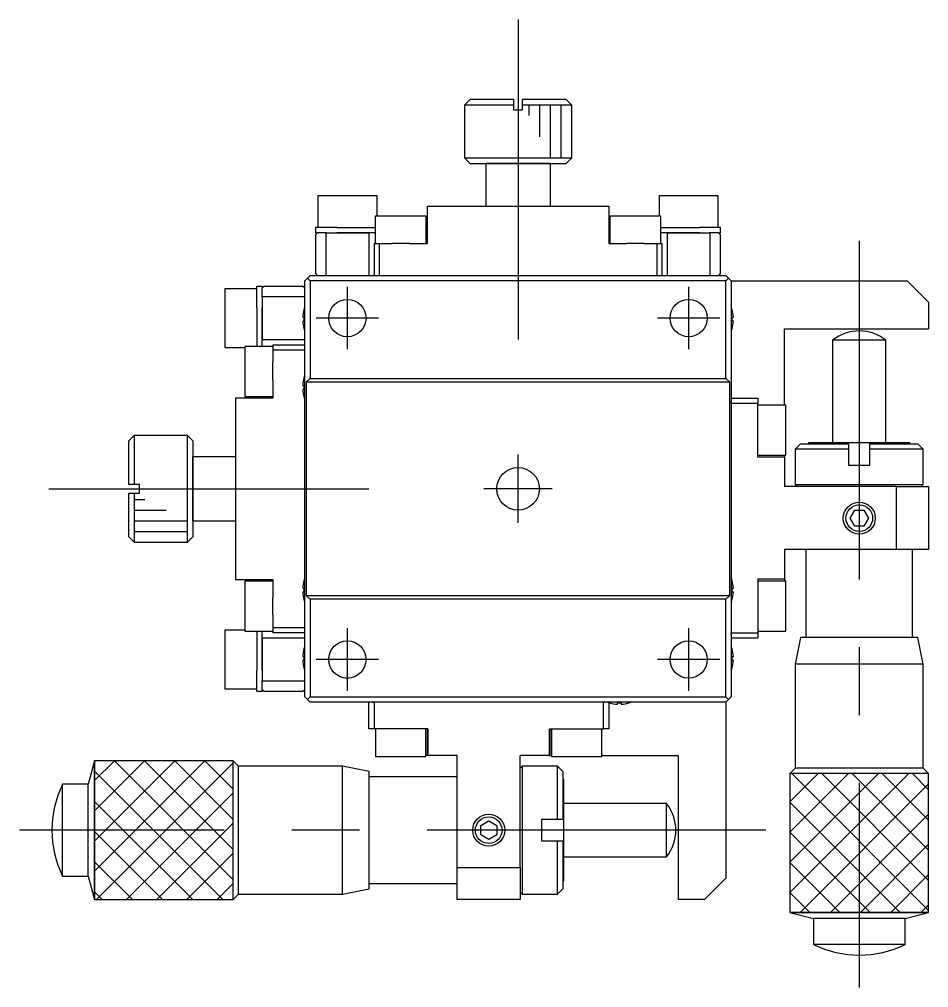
# Model space of a CAD drawing. Extents: x 10 to 351, y 10 to 245.
# Drawn here: x 265.3 to 350.5, y 106.5 to 197.3 of the extents above; entities that cross this region are included whole.
import ezdxf

# ---------------------------------------------------------------- set-up
doc = ezdxf.new("R2010")
doc.units = 0
doc.linetypes.add('CENTER', pattern=[50.8, 31.75, -6.35, 6.35, -6.35])
doc.layers.get('0').update_dxf_attribs({"linetype": 'CONTINUOUS'})
doc.layers.add('CENTER', color=1, linetype='CENTER')

msp = doc.modelspace()

# ---------------------------------------------------------------- linework, layer by layer
at = {"color": 7, "linetype": 'CONTINUOUS'}
for p, q in [((307.045, 189.294), (307.545, 189.794)), ((311.645, 189.794), (307.545, 189.794)), ((311.645, 189.294), (311.645, 189.794)), ((316.545, 189.794), (312.445, 189.794)), ((312.445, 189.794), (312.445, 189.294)), ((316.545, 189.794), (317.045, 189.294)), ((307.045, 189.294), (311.645, 189.294)), ((307.045, 184.294), (307.045, 189.294)), ((311.645, 188.794), (311.645, 189.294)), ((312.445, 188.794), (311.645, 188.794)), ((312.445, 189.294), (317.045, 189.294)), ((312.445, 189.294), (312.445, 188.794)), ((317.045, 189.294), (317.045, 184.294)), ((312.045, 184.294), (307.045, 184.294)), ((307.545, 183.794), (307.045, 184.294)), ((317.045, 184.294), (312.045, 184.294)), ((317.045, 184.294), (316.545, 183.794)), ((307.545, 183.794), (312.045, 183.794)), ((307.545, 183.794), (309.045, 183.794)), ((309.045, 183.794), (315.045, 183.794)), ((312.045, 183.794), (309.045, 183.794)), ((309.045, 179.794), (309.045, 183.794)), ((312.045, 183.794), (316.545, 183.794)), ((315.045, 183.794), (312.045, 183.794)), ((315.045, 183.794), (316.545, 183.794)), ((315.045, 183.794), (315.045, 179.794)), ((293.295, 180.794), (296.045, 180.794)), ((293.295, 177.794), (293.295, 180.794)), ((296.045, 180.794), (298.795, 180.794)), ((298.795, 180.794), (298.795, 178.894)), ((325.295, 180.794), (328.045, 180.794)), ((325.295, 178.894), (325.295, 180.794)), ((328.045, 180.794), (330.795, 180.794)), ((330.795, 180.794), (330.795, 177.794)), ((303.545, 179.794), (310.795, 179.794)), ((303.545, 176.294), (303.545, 179.794)), ((310.795, 179.794), (313.295, 179.794)), ((313.295, 179.794), (320.545, 179.794)), ((320.545, 179.794), (320.545, 176.294)), ((298.695, 178.894), (301.045, 178.894)), ((298.695, 176.294), (298.695, 178.894)), ((301.045, 178.894), (303.395, 178.894)), ((303.395, 178.894), (303.395, 176.294)), ((320.695, 178.894), (323.045, 178.894)), ((320.695, 176.294), (320.695, 178.894)), ((323.045, 178.894), (325.395, 178.894)), ((325.395, 178.894), (325.395, 176.294)), ((293.045, 177.794), (293.045, 177.294)), ((295.045, 177.794), (293.045, 177.794)), ((293.045, 177.094), (293.245, 177.294)), ((293.045, 177.294), (293.245, 177.294)), ((293.045, 177.094), (293.045, 173.494)), ((294.045, 177.294), (293.245, 177.294)), ((294.045, 173.294), (294.045, 177.294)), ((294.045, 177.294), (295.045, 177.294)), ((294.045, 177.294), (295.045, 177.294)), ((295.045, 177.794), (298.695, 177.794)), ((295.045, 177.294), (298.045, 177.294)), ((298.045, 177.294), (295.045, 177.294)), ((298.045, 177.294), (298.045, 173.294)), ((298.695, 177.294), (298.045, 177.294)), ((303.395, 177.794), (303.545, 177.794)), ((303.545, 177.294), (303.395, 177.294)), ((320.545, 177.794), (320.695, 177.794)), ((320.695, 177.294), (320.545, 177.294)), ((325.395, 177.794), (329.045, 177.794)), ((326.045, 177.294), (325.395, 177.294)), ((326.045, 173.294), (326.045, 177.294)), ((326.045, 177.294), (329.045, 177.294)), ((329.045, 177.294), (326.045, 177.294)), ((331.045, 177.794), (329.045, 177.794)), ((329.045, 177.294), (330.045, 177.294)), ((329.045, 177.294), (330.045, 177.294)), ((330.045, 177.294), (330.045, 173.294)), ((330.845, 177.294), (330.045, 177.294)), ((330.845, 177.294), (331.045, 177.094)), ((330.845, 177.294), (331.045, 177.294)), ((331.045, 177.294), (331.045, 177.794)), ((331.045, 173.494), (331.045, 177.094)), ((298.545, 176.294), (298.545, 173.294)), ((298.545, 176.294), (299.045, 176.294)), ((299.045, 176.294), (300.219, 176.294)), ((299.045, 173.294), (299.045, 176.294)), ((301.045, 176.294), (300.219, 176.294)), ((301.871, 176.294), (301.045, 176.294)), ((301.871, 176.294), (303.545, 176.294)), ((320.545, 176.294), (322.219, 176.294)), ((323.045, 176.294), (322.219, 176.294)), ((323.871, 176.294), (323.045, 176.294)), ((323.871, 176.294), (325.045, 176.294)), ((325.045, 176.294), (325.045, 173.294)), ((325.045, 176.294), (325.545, 176.294)), ((325.545, 173.294), (325.545, 176.294)), ((293.245, 173.294), (293.045, 173.494)), ((331.045, 173.494), (330.845, 173.294)), ((292.295, 173.044), (292.045, 172.794)), ((292.045, 133.794), (292.045, 172.794)), ((292.545, 173.294), (292.295, 173.044)), ((292.545, 172.794), (292.295, 173.044)), ((292.545, 173.294), (331.545, 173.294)), ((292.545, 172.794), (292.545, 163.644)), ((331.545, 172.794), (292.545, 172.794)), ((331.795, 173.044), (331.545, 173.294)), ((331.545, 172.794), (331.795, 173.044)), ((331.545, 163.644), (331.545, 172.794)), ((332.045, 172.794), (331.795, 173.044)), ((332.045, 172.794), (348.545, 172.794)), ((332.045, 172.794), (332.045, 161.444)), ((350.545, 170.794), (348.545, 172.794)), ((284.545, 172.044), (284.545, 169.294)), ((287.545, 172.044), (284.545, 172.044)), ((287.545, 172.294), (288.045, 172.294)), ((287.545, 170.294), (287.545, 172.294)), ((288.245, 172.294), (288.045, 172.094)), ((288.045, 172.294), (288.045, 172.094)), ((288.045, 171.294), (288.045, 172.094)), ((288.245, 172.294), (291.845, 172.294)), ((292.045, 172.094), (291.845, 172.294)), ((292.045, 171.294), (288.045, 171.294)), ((288.045, 171.294), (288.045, 170.294)), ((288.045, 171.294), (288.045, 170.294)), ((350.545, 170.794), (350.545, 168.294)), ((287.545, 170.294), (287.545, 166.644)), ((288.045, 170.294), (288.045, 167.294)), ((288.045, 167.294), (288.045, 170.294)), ((291.971, 170.082), (291.976, 170.08)), ((332.115, 170.08), (332.119, 170.082)), ((284.545, 169.294), (284.545, 166.544)), ((291.855, 169.374), (291.976, 169.374)), ((291.976, 169.014), (291.855, 169.014)), ((291.976, 169.374), (291.976, 169.014)), ((332.115, 169.374), (332.235, 169.374)), ((332.115, 169.014), (332.115, 169.374)), ((332.235, 169.014), (332.115, 169.014)), ((291.976, 168.307), (291.971, 168.305)), ((332.119, 168.305), (332.115, 168.307)), ((337.045, 168.294), (350.545, 168.294)), ((337.045, 161.144), (337.045, 168.294)), ((288.045, 167.294), (292.045, 167.294)), ((288.045, 166.644), (288.045, 167.294)), ((344.045, 167.216), (341.545, 167.216)), ((341.545, 167.216), (341.545, 157.594)), ((346.545, 167.216), (344.045, 167.216)), ((346.545, 157.594), (346.545, 167.216)), ((284.545, 166.544), (286.445, 166.544)), ((286.445, 166.644), (286.445, 164.294)), ((289.045, 166.644), (286.445, 166.644)), ((289.045, 166.794), (292.045, 166.794)), ((289.045, 166.794), (289.045, 166.294)), ((289.045, 166.294), (289.045, 165.12)), ((292.045, 166.294), (289.045, 166.294)), ((286.445, 164.294), (286.445, 161.944)), ((289.045, 164.294), (289.045, 165.12)), ((289.045, 163.467), (289.045, 164.294)), ((289.045, 163.467), (289.045, 161.794)), ((291.971, 163.682), (291.976, 163.68)), ((292.195, 163.294), (292.545, 163.644)), ((292.545, 163.644), (331.545, 163.644)), ((331.545, 163.644), (331.895, 163.294)), ((291.855, 162.974), (291.976, 162.974)), ((291.976, 162.614), (291.855, 162.614)), ((291.976, 162.974), (291.976, 162.614)), ((292.195, 163.294), (292.195, 143.294)), ((331.895, 163.294), (292.195, 163.294)), ((331.895, 143.294), (331.895, 163.294)), ((285.545, 161.794), (285.545, 154.544)), ((289.045, 161.794), (285.545, 161.794)), ((286.445, 161.944), (289.045, 161.944)), ((287.545, 161.944), (287.545, 161.794)), ((288.045, 161.794), (288.045, 161.944)), ((291.976, 161.907), (291.971, 161.905)), ((332.045, 161.794), (334.545, 161.794)), ((334.545, 161.794), (334.545, 161.294)), ((332.045, 161.294), (332.045, 161.444)), ((334.545, 161.294), (332.045, 161.294)), ((332.045, 161.294), (332.045, 139.794)), ((334.545, 156.246), (334.545, 161.294)), ((337.145, 161.144), (334.545, 161.144)), ((337.145, 156.444), (337.145, 161.144)), ((276.045, 158.294), (275.545, 157.794)), ((276.045, 158.294), (276.045, 153.694)), ((281.045, 158.294), (276.045, 158.294)), ((281.045, 153.294), (281.045, 158.294)), ((281.545, 157.794), (281.045, 158.294)), ((275.545, 153.694), (275.545, 157.794)), ((281.545, 157.794), (281.545, 153.294)), ((281.545, 157.794), (281.545, 156.294)), ((338.545, 157.494), (338.045, 156.994)), ((338.545, 157.494), (343.045, 157.494)), ((348.795, 157.594), (339.295, 157.594)), ((339.295, 157.594), (339.295, 157.494)), ((343.045, 157.494), (343.045, 156.994)), ((345.045, 156.994), (345.045, 157.494)), ((345.045, 157.494), (349.545, 157.494)), ((348.795, 157.494), (348.795, 157.594)), ((350.045, 156.994), (349.545, 157.494)), ((281.545, 156.294), (281.545, 150.294)), ((281.545, 153.294), (281.545, 156.294)), ((285.545, 156.294), (281.545, 156.294)), ((334.545, 156.444), (337.145, 156.444)), ((334.545, 156.275), (337.045, 156.275)), ((337.045, 156.246), (334.545, 156.246)), ((337.045, 156.275), (337.045, 156.444)), ((337.045, 156.275), (337.045, 156.246)), ((337.045, 156.246), (337.045, 153.494)), ((343.045, 156.994), (338.045, 156.994)), ((338.045, 156.994), (338.045, 153.694)), ((343.045, 156.994), (343.045, 155.494)), ((350.045, 156.994), (345.045, 156.994)), ((345.045, 155.494), (345.045, 156.994)), ((350.045, 153.694), (350.045, 156.994)), ((343.045, 155.494), (345.045, 155.494)), ((285.545, 154.544), (285.545, 152.044)), ((276.045, 153.694), (275.545, 153.694)), ((276.545, 153.694), (276.045, 153.694)), ((276.545, 152.894), (276.545, 153.694)), ((347.545, 153.494), (337.045, 153.494)), ((338.045, 153.694), (350.045, 153.694)), ((338.045, 153.694), (338.245, 153.494)), ((347.545, 147.594), (347.545, 153.494)), ((347.545, 153.494), (350.545, 153.494)), ((349.845, 153.494), (350.045, 153.694)), ((350.545, 153.494), (350.545, 147.594)), ((275.545, 148.794), (275.545, 152.894)), ((275.545, 152.894), (276.045, 152.894)), ((276.045, 152.894), (276.045, 148.294)), ((276.045, 152.894), (276.545, 152.894)), ((281.045, 148.294), (281.045, 153.294)), ((281.545, 153.294), (281.545, 148.794)), ((281.545, 150.294), (281.545, 153.294)), ((285.545, 152.044), (285.545, 144.794)), ((343.179, 150.544), (343.612, 151.294)), ((343.612, 151.294), (344.478, 151.294)), ((344.478, 151.294), (344.911, 150.544)), ((281.545, 150.294), (281.545, 148.794)), ((281.545, 150.294), (285.545, 150.294)), ((343.612, 149.794), (343.179, 150.544)), ((344.478, 149.794), (343.612, 149.794)), ((344.911, 150.544), (344.478, 149.794)), ((275.545, 148.794), (276.045, 148.294)), ((276.045, 148.294), (281.045, 148.294)), ((281.045, 148.294), (281.545, 148.794)), ((347.545, 147.594), (337.045, 147.594)), ((337.045, 147.594), (337.045, 144.841)), ((339.045, 147.594), (339.045, 139.344)), ((350.545, 147.594), (347.545, 147.594)), ((349.045, 139.344), (349.045, 147.594)), ((285.545, 144.794), (289.045, 144.794)), ((286.445, 144.644), (286.445, 142.294)), ((289.045, 144.644), (286.445, 144.644)), ((287.545, 144.794), (287.545, 144.644)), ((288.045, 144.644), (288.045, 144.794)), ((289.045, 144.794), (289.045, 143.12)), ((291.971, 144.682), (291.976, 144.68)), ((332.115, 144.68), (332.119, 144.682)), ((334.545, 144.841), (337.045, 144.841)), ((334.545, 144.841), (334.545, 139.794)), ((337.045, 144.812), (334.545, 144.812)), ((337.145, 144.644), (334.545, 144.644)), ((337.045, 144.841), (337.045, 144.812)), ((337.045, 144.812), (337.045, 144.644)), ((337.145, 139.944), (337.145, 144.644)), ((291.855, 143.974), (291.976, 143.974)), ((291.976, 143.614), (291.855, 143.614)), ((291.976, 143.974), (291.976, 143.614)), ((332.115, 143.974), (332.235, 143.974)), ((332.115, 143.614), (332.115, 143.974)), ((332.235, 143.614), (332.115, 143.614)), ((289.045, 142.294), (289.045, 143.12)), ((291.976, 142.907), (291.971, 142.905)), ((292.545, 142.944), (292.195, 143.294)), ((292.195, 143.294), (331.895, 143.294)), ((292.545, 142.944), (292.545, 133.794)), ((331.545, 142.944), (292.545, 142.944)), ((331.895, 143.294), (331.545, 142.944)), ((331.545, 133.794), (331.545, 142.944)), ((332.119, 142.905), (332.115, 142.907)), ((286.445, 142.294), (286.445, 139.944)), ((289.045, 141.467), (289.045, 142.294)), ((289.045, 141.467), (289.045, 140.294)), ((284.545, 140.044), (284.545, 137.294)), ((286.445, 140.044), (284.545, 140.044)), ((286.445, 139.944), (289.045, 139.944)), ((287.545, 139.944), (287.545, 136.294)), ((288.045, 139.294), (288.045, 139.944)), ((289.045, 140.294), (292.045, 140.294)), ((289.045, 140.294), (289.045, 139.794)), ((292.045, 139.794), (289.045, 139.794)), ((332.045, 139.794), (334.545, 139.794)), ((332.045, 139.644), (332.045, 139.794)), ((334.545, 139.944), (337.145, 139.944)), ((334.545, 139.794), (334.545, 139.294)), ((292.045, 139.294), (288.045, 139.294)), ((288.045, 139.294), (288.045, 136.294)), ((288.045, 136.294), (288.045, 139.294)), ((332.045, 139.644), (332.045, 133.794)), ((334.545, 139.294), (332.045, 139.294)), ((338.545, 139.344), (338.045, 136.844)), ((344.045, 139.344), (338.545, 139.344)), ((349.545, 139.344), (344.045, 139.344)), ((350.045, 136.844), (349.545, 139.344)), ((291.971, 138.282), (291.976, 138.28)), ((332.115, 138.28), (332.119, 138.282)), ((284.545, 137.294), (284.545, 134.544)), ((291.855, 137.574), (291.976, 137.574)), ((291.976, 137.214), (291.855, 137.214)), ((291.976, 137.574), (291.976, 137.214)), ((294.306, 137.094), (294.306, 137.493)), ((332.115, 137.574), (332.235, 137.574)), ((332.115, 137.214), (332.115, 137.574)), ((332.235, 137.214), (332.115, 137.214)), ((287.545, 134.294), (287.545, 136.294)), ((288.045, 136.294), (288.045, 135.294)), ((288.045, 136.294), (288.045, 135.294)), ((291.976, 136.507), (291.971, 136.505)), ((332.119, 136.505), (332.115, 136.507)), ((344.045, 136.844), (338.045, 136.844)), ((338.045, 136.844), (338.045, 127.094)), ((350.045, 136.844), (344.045, 136.844)), ((350.045, 127.094), (350.045, 136.844)), ((288.045, 135.294), (292.045, 135.294)), ((288.045, 134.494), (288.045, 135.294)), ((296.245, 135.555), (295.845, 135.555)), ((284.545, 134.544), (287.545, 134.544)), ((288.045, 134.494), (288.245, 134.294)), ((288.045, 134.494), (288.045, 134.294)), ((291.845, 134.294), (292.045, 134.494)), ((288.045, 134.294), (287.545, 134.294)), ((291.845, 134.294), (288.245, 134.294)), ((292.045, 133.794), (292.295, 133.544)), ((292.295, 133.544), (292.545, 133.794)), ((292.295, 133.544), (292.545, 133.294)), ((292.545, 133.794), (331.545, 133.794)), ((331.795, 133.544), (331.545, 133.794)), ((331.545, 133.294), (331.795, 133.544)), ((331.795, 133.544), (332.045, 133.794)), ((331.545, 133.294), (292.545, 133.294)), ((320.045, 133.294), (298.045, 133.294)), ((298.045, 130.794), (298.045, 133.294)), ((298.395, 133.294), (298.545, 133.294)), ((298.545, 133.294), (298.545, 130.794)), ((320.045, 130.794), (320.045, 133.294)), ((320.045, 133.294), (320.195, 133.294)), ((331.545, 133.294), (320.195, 133.294)), ((320.545, 133.294), (320.545, 130.794)), ((320.656, 133.219), (320.659, 133.224)), ((321.365, 133.224), (321.725, 133.224)), ((321.365, 133.104), (321.365, 133.224)), ((321.725, 133.224), (321.725, 133.104)), ((322.431, 133.224), (322.434, 133.219)), ((331.545, 133.294), (331.545, 116.794)), ((298.545, 130.794), (298.045, 130.794)), ((303.593, 130.794), (298.545, 130.794)), ((298.695, 130.794), (298.695, 128.194)), ((303.395, 128.194), (303.395, 130.794)), ((303.563, 128.294), (303.563, 130.794)), ((303.593, 130.794), (303.593, 128.294)), ((314.998, 130.794), (320.045, 130.794)), ((314.998, 128.294), (314.998, 130.794)), ((315.027, 130.794), (315.027, 128.294)), ((315.195, 130.794), (315.195, 128.194)), ((319.895, 128.194), (319.895, 130.794)), ((320.545, 130.794), (320.045, 130.794)), ((298.695, 128.194), (303.395, 128.194)), ((303.563, 128.294), (303.395, 128.294)), ((303.593, 128.294), (303.563, 128.294)), ((306.345, 128.294), (303.593, 128.294)), ((306.345, 117.794), (306.345, 128.294)), ((314.998, 128.294), (312.245, 128.294)), ((312.245, 117.794), (312.245, 128.294)), ((315.027, 128.294), (314.998, 128.294)), ((315.027, 128.294), (315.195, 128.294)), ((315.195, 128.194), (319.895, 128.194)), ((319.895, 128.294), (327.045, 128.294)), ((327.045, 128.294), (327.045, 114.794)), ((272.345, 127.794), (271.756, 125.594)), ((272.345, 121.294), (272.345, 127.794)), ((285.345, 127.794), (272.345, 127.794)), ((285.345, 127.794), (272.345, 127.794)), ((272.345, 127.794), (272.345, 114.794)), ((285.345, 121.294), (285.345, 127.794)), ((285.845, 127.294), (285.345, 127.794)), ((285.345, 114.794), (285.345, 127.794)), ((285.845, 121.294), (285.845, 127.294)), ((295.595, 127.294), (285.845, 127.294)), ((295.595, 121.294), (295.595, 127.294)), ((298.095, 126.794), (295.595, 127.294)), ((312.445, 127.294), (312.245, 127.094)), ((312.445, 127.294), (312.445, 115.294)), ((315.745, 127.294), (312.445, 127.294)), ((315.745, 122.294), (315.745, 127.294)), ((316.245, 126.794), (315.745, 127.294)), ((338.045, 127.094), (337.545, 126.594)), ((344.045, 127.094), (338.045, 127.094)), ((350.045, 127.094), (344.045, 127.094)), ((350.545, 126.594), (350.045, 127.094)), ((298.095, 121.294), (298.095, 126.794)), ((306.345, 126.294), (298.095, 126.294)), ((316.245, 126.794), (316.245, 122.294)), ((344.045, 126.594), (337.545, 126.594)), ((337.545, 126.594), (337.545, 113.594)), ((350.545, 126.594), (337.545, 126.594)), ((337.545, 126.594), (337.545, 113.594)), ((350.545, 126.594), (344.045, 126.594)), ((350.545, 113.594), (350.545, 126.594)), ((350.545, 113.594), (350.545, 126.594)), ((269.345, 121.294), (269.345, 125.594)), ((271.756, 125.594), (269.345, 125.594)), ((271.756, 121.294), (271.756, 125.594)), ((316.345, 126.044), (316.245, 126.044)), ((316.345, 116.544), (316.345, 126.044)), ((325.968, 123.794), (316.345, 123.794)), ((325.968, 121.294), (325.968, 123.794)), ((308.545, 121.727), (309.295, 122.16)), ((308.545, 120.861), (308.545, 121.727)), ((309.295, 122.16), (310.045, 121.727)), ((310.045, 121.727), (310.045, 120.861)), ((315.745, 122.294), (314.245, 122.294)), ((314.245, 122.294), (314.245, 120.294)), ((316.245, 122.294), (315.745, 122.294)), ((269.345, 116.994), (269.345, 121.294)), ((271.756, 116.994), (271.756, 121.294)), ((272.345, 114.794), (272.345, 121.294)), ((285.345, 114.794), (285.345, 121.294)), ((285.845, 115.294), (285.845, 121.294)), ((295.595, 115.294), (295.595, 121.294)), ((298.095, 115.794), (298.095, 121.294)), ((309.295, 120.427), (308.545, 120.861)), ((310.045, 120.861), (309.295, 120.427)), ((325.968, 118.794), (325.968, 121.294)), ((314.245, 120.294), (315.745, 120.294)), ((315.745, 115.294), (315.745, 120.294)), ((315.745, 120.294), (316.245, 120.294)), ((316.245, 120.294), (316.245, 115.794)), ((316.345, 118.794), (325.968, 118.794)), ((306.345, 117.794), (312.245, 117.794)), ((306.345, 114.794), (306.345, 117.794)), ((312.245, 117.794), (312.245, 114.794)), ((269.345, 116.994), (271.756, 116.994)), ((271.756, 116.994), (272.345, 114.794)), ((298.095, 116.294), (306.345, 116.294)), ((316.245, 116.544), (316.345, 116.544)), ((329.545, 114.794), (331.545, 116.794)), ((285.345, 114.794), (285.845, 115.294)), ((285.845, 115.294), (295.595, 115.294)), ((295.595, 115.294), (298.095, 115.794)), ((312.245, 115.494), (312.445, 115.294)), ((312.445, 115.294), (315.745, 115.294)), ((315.745, 115.294), (316.245, 115.794)), ((272.345, 114.794), (285.345, 114.794)), ((272.345, 114.794), (285.345, 114.794)), ((312.245, 114.794), (306.345, 114.794)), ((329.545, 114.794), (327.045, 114.794)), ((344.045, 113.594), (337.545, 113.594)), ((337.545, 113.594), (339.745, 113.004)), ((337.545, 113.594), (350.545, 113.594)), ((350.545, 113.594), (344.045, 113.594)), ((348.345, 113.004), (350.545, 113.594)), ((344.045, 113.004), (339.745, 113.004)), ((339.745, 113.004), (339.745, 110.594)), ((348.345, 113.004), (344.045, 113.004)), ((348.345, 110.594), (348.345, 113.004)), ((344.045, 110.594), (339.745, 110.594)), ((348.345, 110.594), (344.045, 110.594))]:
    msp.add_line(p, q, dxfattribs=at)
at = {"color": 3, "linetype": 'CONTINUOUS'}
for p, q in [((313.045, 189.294), (313.045, 188.294)), ((314.045, 189.294), (314.045, 186.294)), ((315.045, 189.294), (315.045, 184.294)), ((316.045, 189.294), (316.045, 184.294)), ((276.045, 152.294), (277.045, 152.294)), ((276.045, 151.294), (279.045, 151.294)), ((276.045, 150.294), (281.045, 150.294)), ((276.045, 149.294), (281.045, 149.294)), ((282.686, 127.794), (272.345, 117.453)), ((279.857, 127.794), (272.345, 120.281)), ((277.029, 127.794), (272.345, 123.11)), ((274.2, 127.794), (272.345, 125.938)), ((285.345, 127.624), (272.514, 114.794)), ((274.207, 127.794), (285.345, 116.656)), ((277.036, 127.794), (285.345, 119.484)), ((279.864, 127.794), (285.345, 122.312)), ((282.692, 127.794), (285.345, 125.141)), ((272.345, 126.827), (284.379, 114.794)), ((337.545, 123.941), (340.198, 126.594)), ((337.545, 121.112), (343.026, 126.594)), ((337.545, 118.284), (345.855, 126.594)), ((337.545, 115.456), (348.683, 126.594)), ((337.714, 126.594), (350.545, 113.763)), ((340.543, 126.594), (350.545, 116.591)), ((343.371, 126.594), (350.545, 119.419)), ((346.199, 126.594), (350.545, 122.248)), ((349.028, 126.594), (350.545, 125.076)), ((338.511, 113.594), (350.545, 125.627)), ((285.345, 124.796), (275.343, 114.794)), ((272.345, 123.999), (281.55, 114.794)), ((337.545, 123.934), (347.886, 113.594)), ((341.34, 113.594), (350.545, 122.799)), ((285.345, 121.968), (278.171, 114.794)), ((272.345, 121.17), (278.722, 114.794)), ((337.545, 121.106), (345.057, 113.594)), ((344.168, 113.594), (350.545, 119.97)), ((285.345, 119.139), (280.999, 114.794)), ((272.345, 118.342), (275.893, 114.794)), ((337.545, 118.277), (342.229, 113.594)), ((346.997, 113.594), (350.545, 117.142)), ((285.345, 116.311), (283.828, 114.794)), ((272.345, 115.513), (273.065, 114.794)), ((337.545, 115.449), (339.4, 113.594)), ((349.825, 113.594), (350.545, 114.313))]:
    msp.add_line(p, q, dxfattribs=at)
at = {"color": 7, "linetype": 'CONTINUOUS'}
for centre, radius in [((296.045, 169.294), 1.75), ((328.045, 169.294), 1.75), ((312.045, 153.294), 2), ((344.045, 150.544), 1.25), ((296.045, 137.294), 1.75), ((328.045, 137.294), 1.75), ((309.295, 121.294), 1.25)]:
    msp.add_circle(centre, radius, dxfattribs=at)
at = {"color": 3, "linetype": 'CONTINUOUS'}
for centre in [(344.045, 150.544), (309.295, 121.294)]:
    msp.add_circle(centre, 1.5, dxfattribs=at)
at = {"color": 7, "linetype": 'CONTINUOUS'}
for centre, radius, start, end in [((295.045, 169.194), 3.195, 163.89329, 176.77029), ((295.045, 169.194), 3.2, 159.63587, 163.87747), ((329.045, 169.194), 3.2, 16.12253, 20.36413), ((329.045, 169.194), 3.195, 3.22971, 16.10671), ((295.045, 169.194), 3.195, 183.22971, 196.10671), ((329.045, 169.194), 3.195, 343.89329, 356.77029), ((295.045, 169.194), 3.2, 196.12253, 200.36413), ((329.045, 169.194), 3.2, 339.63587, 343.87747), ((344.045, 164.094), 4, 51.31783, 128.6822), ((295.045, 162.794), 3.195, 163.89329, 176.77029), ((295.045, 162.794), 3.2, 159.63587, 163.87747), ((295.045, 162.794), 3.195, 183.22971, 196.10671), ((295.045, 162.794), 3.2, 196.12253, 200.36413), ((295.045, 143.794), 3.195, 163.89329, 176.77029), ((295.045, 143.794), 3.2, 159.63587, 163.87747), ((329.045, 143.794), 3.2, 16.12253, 20.36413), ((329.045, 143.794), 3.195, 3.22971, 16.10671), ((295.045, 143.794), 3.195, 183.22971, 196.10671), ((329.045, 143.794), 3.195, 343.89329, 356.77029), ((295.045, 143.794), 3.2, 196.12253, 200.36413), ((329.045, 143.794), 3.2, 339.63587, 343.87747), ((295.045, 137.394), 3.195, 163.89329, 176.77029), ((295.045, 137.394), 3.2, 159.63587, 163.87747), ((329.045, 137.394), 3.2, 16.12253, 20.36413), ((329.045, 137.394), 3.195, 3.22971, 16.10671), ((295.045, 137.394), 3.195, 183.22971, 196.10671), ((329.045, 137.394), 3.195, 343.89329, 356.77029), ((295.045, 137.394), 3.2, 196.12253, 200.36413), ((329.045, 137.394), 3.2, 339.63587, 343.87747), ((321.545, 136.294), 3.2, 249.63587, 253.87747), ((321.545, 136.294), 3.195, 253.89329, 266.77029), ((321.545, 136.294), 3.195, 273.22971, 286.10671), ((321.545, 136.294), 3.2, 286.12253, 290.36413), ((278.09, 121.294), 9.745, 153.8162, 206.18378), ((322.845, 121.294), 4, 321.31783, 38.68221), ((344.045, 119.339), 9.745, 243.8162, 296.18378)]:
    msp.add_arc(centre, radius, start, end, dxfattribs=at)
at = {"layer": 'CENTER', "color": 1, "linetype": 'CENTER'}
for p, q in [((312.045, 197.294), (312.045, 167.294)), ((344.045, 176.538), (344.045, 106.538)), ((296.045, 166.369), (296.045, 172.219)), ((328.045, 166.369), (328.045, 172.219)), ((298.97, 169.294), (293.12, 169.294)), ((330.97, 169.294), (325.12, 169.294)), ((312.045, 150.094), (312.045, 156.494)), ((268.045, 153.294), (298.045, 153.294)), ((315.245, 153.294), (308.845, 153.294)), ((296.045, 134.369), (296.045, 140.219)), ((328.045, 134.369), (328.045, 140.219)), ((298.97, 137.294), (293.12, 137.294)), ((330.97, 137.294), (325.12, 137.294)), ((335.29, 121.294), (265.29, 121.294))]:
    msp.add_line(p, q, dxfattribs=at)

doc.saveas('drawing.dxf')
